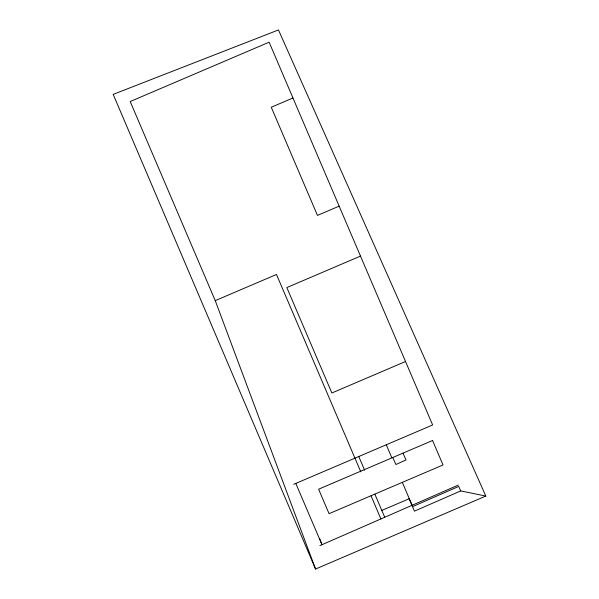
<?xml version="1.0" encoding="UTF-8"?>
<svg xmlns="http://www.w3.org/2000/svg" width="599" height="599" viewBox="0 0 599 599"><rect width="100%" height="100%" fill="white"/><g stroke="black" fill="none" stroke-linecap="round" stroke-linejoin="round"><path stroke-width="0.9" d="M319.896 545.622L458.302 485.078M460.706 490.918L414.471 511.142L412.509 506.657L458.744 486.425L460.706 490.918L485.819 496.062L278.468 29.95L113.181 94.372L315.553 569.05L485.819 496.062M293.712 484.321L432.635 424.976L269.123 42.192L130.2 101.531L215.243 300.631L315.553 569.05M292.956 97.981L271.265 107.243L317.477 215.415L339.161 206.153M215.243 300.631L276.483 274.469L360.8 471.862M360.501 256.102L286.831 287.565L331.861 392.981L405.523 361.511M381.81 510.43L409.297 498.69M402.947 453.158L406.025 459.92L395.939 464.517L392.749 457.516M386.273 444.787L391.731 457.569M402.288 482.277L412.112 505.286M358.786 456.528L364.634 470.215M374.862 494.168L384.73 517.266M371.036 495.83L380.904 518.936M295.801 483.43L321.992 544.731L319.746 538.778M409.154 498.75L412.509 506.657M432.568 440.497L318.608 489.203L329.068 513.672L443.028 464.966L432.568 440.497"/></g></svg>
